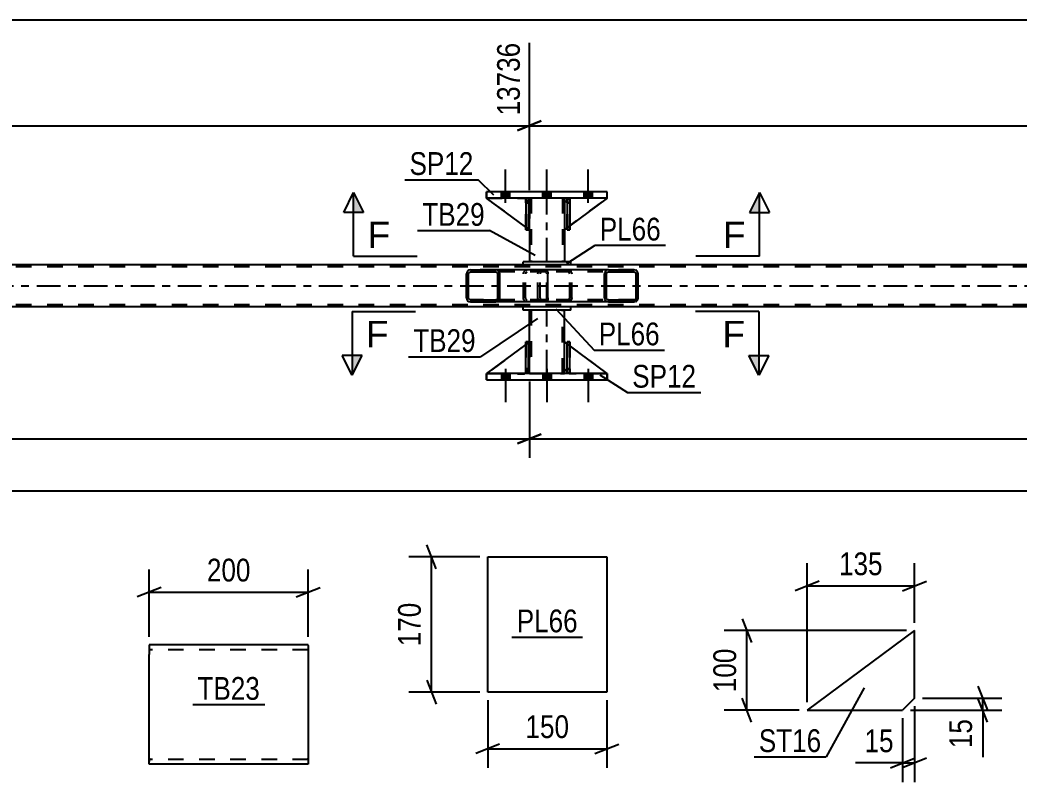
# Model space of a CAD drawing. Header units: millimetres. Extents: x 0 to 841, y 0 to 594.
# Drawn here: x 514.8 to 640.5, y 168.9 to 264.7 of the extents above; entities that cross this region are included whole.
import ezdxf

# ---------------------------------------------------------------- set-up
doc = ezdxf.new("R2010")
doc.units = ezdxf.units.MM
doc.linetypes.add('DXK_LINE_DOT2', pattern=[3.9198, 1.9599, -1.9599])
doc.linetypes.add('DXK_LINE_DOT3', pattern=[5.9187, 2.979, -0.9799, 0.9799, -0.9799])
doc.styles.add('Arial', font='ARIAL.TTF', dxfattribs={"height": 0.2})
doc.styles.add('Arial Narrow', font='ARIALN.TTF', dxfattribs={"height": 0.2})

# ---------------------------------------------------------------- blocks, each defined once
blk = doc.blocks.new('Part-247305199-4323 - 4236')
at = {"linetype": 'Continuous'}
h = blk.add_hatch(dxfattribs=at)
h.set_pattern_fill('', scale=0.7, style=0, pattern_type=0)
h.set_pattern_definition([(45, (592.5874, 232.9789), (-1.57154, 1.57154), [])])
h.paths.add_polyline_path([(592.63, 232.8), (592.59, 232.98), (592.48, 233.13), (592.31, 233.24), (592.12, 233.28), (588.88, 233.28), (588.68, 233.24), (588.52, 233.13), (588.41, 232.98), (588.37, 232.8), (588.37, 229.76), (588.41, 229.57), (588.52, 229.42), (588.68, 229.31), (588.88, 229.28), (592.12, 229.28), (592.31, 229.31), (592.48, 229.42), (592.59, 229.57), (592.63, 229.76)])
h.paths.add_polyline_path([(592.35, 229.66), (592.3, 229.59), (592.21, 229.53), (592.12, 229.52), (588.88, 229.52), (588.78, 229.53), (588.7, 229.59), (588.64, 229.66), (588.63, 229.76), (588.63, 232.8), (588.64, 232.89), (588.7, 232.96), (588.78, 233.02), (588.88, 233.04), (592.12, 233.04), (592.21, 233.02), (592.3, 232.96), (592.35, 232.89), (592.37, 232.8), (592.37, 229.76)])
at = {"color": 7, "linetype": 'DXK_LINE_DOT2'}
for p, q in [((580.02, 232.8), (580.06, 232.98)), ((580.02, 229.76), (580.02, 232.8)), ((580.3, 232.89), (580.28, 232.8)), ((580.28, 229.76), (580.28, 232.8)), ((580.35, 232.96), (580.3, 232.89)), ((580.34, 233.24), (580.53, 233.28)), ((580.43, 233.02), (580.35, 232.96)), ((580.53, 233.04), (580.43, 233.02)), ((581.01, 233.28), (580.53, 233.28)), ((592.12, 233.04), (580.53, 233.04)), ((583.77, 233.28), (583.96, 233.24)), ((583.86, 233.02), (583.77, 233.04)), ((583.95, 232.96), (583.86, 233.02)), ((584, 232.89), (583.95, 232.96)), ((584.02, 232.8), (584, 232.89)), ((584.02, 229.76), (584.02, 232.8)), ((584.24, 232.98), (584.28, 232.8)), ((584.28, 229.76), (584.28, 232.8)), ((592.12, 233.28), (588.88, 233.28)), ((580.06, 229.57), (580.02, 229.76)), ((580.28, 229.76), (580.3, 229.66)), ((580.3, 229.66), (580.35, 229.59)), ((580.53, 229.28), (580.34, 229.31)), ((580.35, 229.59), (580.43, 229.53)), ((580.43, 229.53), (580.53, 229.52)), ((592.12, 229.52), (580.53, 229.52)), ((581.01, 229.28), (580.53, 229.28)), ((583.77, 229.52), (583.86, 229.53)), ((583.96, 229.31), (583.77, 229.28)), ((583.86, 229.53), (583.95, 229.59)), ((583.95, 229.59), (584, 229.66)), ((584, 229.66), (584.02, 229.76)), ((584.28, 229.76), (584.24, 229.57)), ((592.12, 229.28), (588.88, 229.28))]:
    blk.add_line(p, q, dxfattribs=at)
at = {"color": 2, "linetype": 'Continuous'}
for p, q in [((588.88, 233.28), (581.01, 233.28)), ((588.41, 232.98), (588.37, 232.8)), ((588.37, 229.76), (588.37, 232.8)), ((588.63, 232.8), (588.64, 232.89)), ((588.63, 229.76), (588.63, 232.8)), ((588.64, 232.89), (588.7, 232.96)), ((588.88, 233.28), (588.68, 233.24)), ((588.7, 232.96), (588.78, 233.02)), ((588.78, 233.02), (588.88, 233.04)), ((588.88, 233.28), (592.12, 233.28)), ((588.88, 233.04), (592.12, 233.04)), ((592.31, 233.24), (592.12, 233.28)), ((592.12, 233.04), (592.21, 233.02)), ((592.21, 233.02), (592.3, 232.96)), ((592.3, 232.96), (592.35, 232.89)), ((592.35, 232.89), (592.37, 232.8)), ((592.37, 229.76), (592.37, 232.8)), ((592.63, 232.8), (592.59, 232.98)), ((592.63, 229.76), (592.63, 232.8)), ((588.88, 229.28), (581.01, 229.28)), ((588.37, 229.76), (588.41, 229.57)), ((588.64, 229.66), (588.63, 229.76)), ((588.7, 229.59), (588.64, 229.66)), ((588.68, 229.31), (588.88, 229.28)), ((588.78, 229.53), (588.7, 229.59)), ((588.88, 229.52), (588.78, 229.53)), ((588.88, 229.52), (592.12, 229.52)), ((588.88, 229.28), (592.12, 229.28)), ((592.21, 229.53), (592.12, 229.52)), ((592.12, 229.28), (592.31, 229.31)), ((592.3, 229.59), (592.21, 229.53)), ((592.35, 229.66), (592.3, 229.59)), ((592.37, 229.76), (592.35, 229.66)), ((592.59, 229.57), (592.63, 229.76))]:
    blk.add_line(p, q, dxfattribs=at)
at = {"color": 7, "linetype": 'DXK_LINE_DOT2'}
for centre, start, end in [((580.51, 232.77), 110.7583, 155.68), ((583.79, 232.77), 24.32, 69.2417), ((580.51, 229.78), 204.32, 249.2417), ((583.79, 229.78), 290.7583, 335.68)]:
    blk.add_arc(centre, 0.496, start, end, dxfattribs=at)
at = {"color": 2, "linetype": 'Continuous'}
for centre, start, end in [((588.86, 232.77), 110.7583, 155.68), ((592.14, 232.77), 24.32, 69.2417), ((588.86, 229.78), 204.32, 249.2417), ((592.14, 229.78), 290.7583, 335.68)]:
    blk.add_arc(centre, 0.496, start, end, dxfattribs=at)
blk = doc.blocks.new('Part-247305199-4388 - 4236')
at = {"color": 2, "linetype": 'Continuous'}
for p, q in [((578.49, 238.65), (573.54, 242.32)), ((578.49, 242.16), (578.34, 242.32)), ((578.94, 241.72), (578.81, 241.84)), ((578.94, 241.72), (578.94, 241.72)), ((578.94, 238.32), (578.94, 241.72)), ((578.81, 238.41), (578.94, 238.32)), ((578.94, 238.32), (578.94, 238.32))]:
    blk.add_line(p, q, dxfattribs=at)
at = {"color": 7, "linetype": 'DXK_LINE_DOT2'}
for p, q in [((578.34, 242.32), (573.54, 242.32)), ((578.34, 242.32), (578.94, 241.72)), ((578.81, 241.84), (578.49, 242.16)), ((578.94, 241.72), (578.94, 238.32)), ((578.81, 238.41), (578.49, 238.65))]:
    blk.add_line(p, q, dxfattribs=at)
blk = doc.blocks.new('Part-247305199-4324 - 4236')
at = {"linetype": 'Continuous'}
h = blk.add_hatch(dxfattribs=at)
h.set_pattern_fill('', scale=0.7, style=0, pattern_type=0)
h.set_pattern_definition([(45, (575.1765, 232.9789), (-1.57154, 1.57154), [])])
h.paths.add_polyline_path([(575.21, 232.8), (575.18, 232.98), (575.07, 233.13), (574.9, 233.24), (574.71, 233.28), (571.53, 233.28), (571.34, 233.24), (571.17, 233.13), (571.06, 232.98), (571.02, 232.8), (571.02, 229.76), (571.06, 229.57), (571.17, 229.42), (571.34, 229.31), (571.53, 229.28), (574.71, 229.28), (574.9, 229.31), (575.07, 229.42), (575.18, 229.57), (575.21, 229.76)])
h.paths.add_polyline_path([(574.94, 229.66), (574.89, 229.59), (574.81, 229.53), (574.71, 229.52), (571.53, 229.52), (571.43, 229.53), (571.35, 229.59), (571.3, 229.66), (571.28, 229.76), (571.28, 232.8), (571.3, 232.89), (571.35, 232.96), (571.43, 233.02), (571.53, 233.04), (574.71, 233.04), (574.81, 233.02), (574.89, 232.96), (574.94, 232.89), (574.96, 232.8), (574.96, 229.76)])
at = {"color": 2, "linetype": 'Continuous'}
for p, q in [((571.06, 232.98), (571.02, 232.8)), ((571.02, 229.76), (571.02, 232.8)), ((571.28, 232.8), (571.3, 232.89)), ((571.28, 229.76), (571.28, 232.8)), ((571.3, 232.89), (571.35, 232.96)), ((571.53, 233.28), (571.34, 233.24)), ((571.35, 232.96), (571.43, 233.02)), ((571.43, 233.02), (571.53, 233.04)), ((571.53, 233.28), (574.71, 233.28)), ((571.53, 233.04), (574.71, 233.04)), ((581.01, 233.28), (574.71, 233.28)), ((574.9, 233.24), (574.71, 233.28)), ((574.71, 233.04), (574.81, 233.02)), ((574.81, 233.02), (574.89, 232.96)), ((574.89, 232.96), (574.94, 232.89)), ((574.94, 232.89), (574.96, 232.8)), ((574.96, 229.76), (574.96, 232.8)), ((575.21, 232.8), (575.18, 232.98)), ((575.21, 229.76), (575.21, 232.8)), ((581.01, 233.28), (581.12, 233.24)), ((581.12, 233.24), (581.2, 233.13)), ((581.2, 233.13), (581.26, 232.98)), ((581.26, 232.98), (581.28, 232.8)), ((581.28, 229.76), (581.28, 232.8)), ((571.02, 229.76), (571.06, 229.57)), ((571.3, 229.66), (571.28, 229.76)), ((571.35, 229.59), (571.3, 229.66)), ((571.34, 229.31), (571.53, 229.28)), ((571.43, 229.53), (571.35, 229.59)), ((571.53, 229.52), (571.43, 229.53)), ((571.53, 229.52), (574.71, 229.52)), ((571.53, 229.28), (574.71, 229.28)), ((574.81, 229.53), (574.71, 229.52)), ((574.71, 229.28), (574.9, 229.31)), ((581.01, 229.28), (574.71, 229.28)), ((574.89, 229.59), (574.81, 229.53)), ((574.94, 229.66), (574.89, 229.59)), ((574.96, 229.76), (574.94, 229.66)), ((575.18, 229.57), (575.21, 229.76)), ((581.12, 229.31), (581.01, 229.28)), ((581.2, 229.42), (581.12, 229.31)), ((581.26, 229.57), (581.2, 229.42)), ((581.28, 229.76), (581.26, 229.57))]:
    blk.add_line(p, q, dxfattribs=at)
at = {"color": 7, "linetype": 'DXK_LINE_DOT2'}
for p, q in [((574.71, 233.28), (571.53, 233.28)), ((581.01, 233.04), (571.53, 233.04)), ((578.18, 232.8), (578.21, 232.98)), ((578.18, 229.76), (578.18, 232.8)), ((578.45, 232.89), (578.43, 232.8)), ((578.43, 229.76), (578.43, 232.8)), ((578.5, 232.96), (578.45, 232.89)), ((578.49, 233.24), (578.68, 233.28)), ((578.5, 232.96), (578.52, 232.98)), ((578.52, 232.98), (578.58, 233.02)), ((578.58, 233.02), (578.68, 233.04)), ((580.02, 233.04), (580.02, 233.28)), ((581.06, 233.02), (581.01, 233.04)), ((581.11, 232.96), (581.06, 233.02)), ((581.14, 232.89), (581.11, 232.96)), ((581.15, 232.8), (581.14, 232.89)), ((581.15, 229.76), (581.15, 232.8)), ((581.01, 229.52), (571.53, 229.52)), ((574.71, 229.28), (571.53, 229.28)), ((578.21, 229.57), (578.18, 229.76)), ((578.43, 229.76), (578.45, 229.66)), ((578.45, 229.66), (578.5, 229.59)), ((578.68, 229.28), (578.49, 229.31)), ((578.5, 229.59), (578.52, 229.57)), ((578.52, 229.57), (578.58, 229.53)), ((578.58, 229.53), (578.68, 229.52)), ((580.02, 229.28), (580.02, 229.52)), ((581.01, 229.52), (581.06, 229.53)), ((581.06, 229.53), (581.11, 229.59)), ((581.11, 229.59), (581.14, 229.66)), ((581.14, 229.66), (581.15, 229.76))]:
    blk.add_line(p, q, dxfattribs=at)
at = {"color": 2, "linetype": 'Continuous'}
for centre, start, end in [((571.51, 232.78), 111.1941, 156.1506), ((574.73, 232.78), 23.8494, 68.8059), ((571.51, 229.77), 203.8494, 248.8059), ((574.73, 229.77), 291.1941, 336.1506)]:
    blk.add_arc(centre, 0.492, start, end, dxfattribs=at)
at = {"color": 7, "linetype": 'DXK_LINE_DOT2'}
for centre, start, end in [((578.66, 232.78), 111.1941, 156.1506), ((578.66, 229.77), 203.8494, 248.8059)]:
    blk.add_arc(centre, 0.492, start, end, dxfattribs=at)
blk = doc.blocks.new('Part-247305199-4382 - 4236')
at = {"color": 2, "linetype": 'Continuous'}
for p, q in [((584.01, 242.32), (583.69, 242.32)), ((583.69, 242.32), (583.69, 238.32)), ((584.01, 242.32), (584.01, 242.32)), ((584.01, 242.32), (584.01, 238.32)), ((584.01, 238.32), (583.69, 238.32))]:
    blk.add_line(p, q, dxfattribs=at)
at = {"color": 7, "linetype": 'DXK_LINE_DOT2'}
for p, q in [((583.69, 241.72), (583.69, 242.32)), ((584.01, 241.72), (583.69, 241.72)), ((583.69, 241.72), (583.69, 238.32)), ((584.01, 241.72), (584.01, 242.32)), ((584.01, 242.32), (584.01, 242.32)), ((584.01, 238.32), (584.01, 241.72))]:
    blk.add_line(p, q, dxfattribs=at)
blk = doc.blocks.new('Part-247305199-4396 - 4236')
at = {"color": 7, "linetype": 'DXK_LINE_DOT2'}
for p, q in [((584.01, 224.24), (583.69, 224.24)), ((583.69, 220.84), (583.69, 224.24)), ((583.69, 220.24), (583.69, 224.24)), ((584.01, 224.24), (584.01, 220.84)), ((584.01, 220.24), (584.01, 224.24)), ((584.01, 220.84), (583.69, 220.84)), ((583.69, 220.24), (583.69, 220.84)), ((584.01, 220.24), (583.69, 220.24)), ((584.01, 220.84), (584.01, 220.24)), ((584.01, 220.24), (584.01, 220.24))]:
    blk.add_line(p, q, dxfattribs=at)
blk = doc.blocks.new('Part-247305199-4394 - 4236')
at = {"color": 2, "linetype": 'Continuous'}
for p, q in [((583.69, 242.07), (583.34, 241.72)), ((583.34, 241.72), (583.34, 238.32)), ((588.74, 242.32), (584.01, 238.81)), ((583.69, 238.58), (583.34, 238.32))]:
    blk.add_line(p, q, dxfattribs=at)
at = {"color": 7, "linetype": 'DXK_LINE_DOT2'}
for p, q in [((583.94, 242.32), (583.69, 242.07)), ((588.74, 242.32), (583.94, 242.32)), ((584.01, 238.81), (583.69, 238.58))]:
    blk.add_line(p, q, dxfattribs=at)
blk = doc.blocks.new('Part-247305199-4404 - 4236')
at = {"color": 2, "linetype": 'Continuous'}
for p, q in [((578.49, 223.9), (573.54, 220.24)), ((578.94, 224.23), (578.81, 224.14)), ((578.94, 220.83), (578.94, 224.23)), ((578.49, 220.39), (578.34, 220.23)), ((578.94, 220.83), (578.81, 220.71)), ((578.94, 220.83), (578.94, 220.83))]:
    blk.add_line(p, q, dxfattribs=at)
at = {"color": 7, "linetype": 'DXK_LINE_DOT2'}
for p, q in [((578.81, 224.14), (578.49, 223.9)), ((578.94, 220.83), (578.94, 224.23)), ((573.54, 220.24), (578.34, 220.23)), ((578.94, 220.83), (578.34, 220.23)), ((578.81, 220.71), (578.49, 220.39))]:
    blk.add_line(p, q, dxfattribs=at)
blk = doc.blocks.new('Part-247305199-4378 - 4236')
at = {"color": 2, "linetype": 'Continuous'}
for p, q in [((578.94, 224.23), (578.94, 228.24)), ((583.34, 224.24), (583.34, 228.24)), ((578.94, 220.24), (578.94, 220.83)), ((583.34, 220.24), (583.34, 220.84))]:
    blk.add_line(p, q, dxfattribs=at)
at = {"color": 7, "linetype": 'DXK_LINE_DOT2'}
for p, q in [((583.34, 228.24), (578.94, 228.24)), ((579.18, 228.24), (579.18, 220.24)), ((583.1, 220.24), (583.1, 228.24)), ((578.94, 220.83), (578.94, 224.23)), ((583.34, 220.84), (583.34, 224.24)), ((578.94, 220.24), (583.34, 220.24))]:
    blk.add_line(p, q, dxfattribs=at)
at = {"color": 7, "linetype": 'DXK_LINE_DOT3'}
blk.add_line((581.14, 220.24), (581.14, 228.24), dxfattribs=at)
blk = doc.blocks.new('Part-247305199-4363 - 4236')
at = {"color": 2, "linetype": 'Continuous'}
for p, q in [((578.94, 242.32), (578.94, 241.72)), ((583.34, 242.32), (583.34, 241.72)), ((578.94, 238.32), (578.94, 234.32)), ((583.34, 238.32), (583.34, 234.32))]:
    blk.add_line(p, q, dxfattribs=at)
at = {"color": 7, "linetype": 'DXK_LINE_DOT2'}
for p, q in [((583.34, 242.32), (578.94, 242.32)), ((578.94, 241.72), (578.94, 238.32)), ((579.18, 242.32), (579.18, 234.32)), ((583.1, 242.32), (583.1, 234.32)), ((583.34, 241.72), (583.34, 238.32)), ((583.34, 234.32), (578.94, 234.32))]:
    blk.add_line(p, q, dxfattribs=at)
at = {"color": 7, "linetype": 'DXK_LINE_DOT3'}
blk.add_line((581.14, 234.32), (581.14, 242.32), dxfattribs=at)
blk = doc.blocks.new('Part-247305199-4368 - 4236')
at = {"color": 2, "linetype": 'Continuous'}
for p, q in [((584.14, 234.32), (578.14, 234.32)), ((578.14, 233.92), (578.14, 234.32)), ((584.14, 233.92), (578.14, 233.92)), ((584.14, 233.92), (584.14, 234.32))]:
    blk.add_line(p, q, dxfattribs=at)
blk = doc.blocks.new('Part-247305199-4373 - 4236')
at = {"color": 2, "linetype": 'Continuous'}
for p, q in [((584.14, 228.64), (578.14, 228.64)), ((578.14, 228.24), (578.14, 228.64)), ((584.14, 228.24), (578.14, 228.24)), ((584.14, 228.24), (584.14, 228.64))]:
    blk.add_line(p, q, dxfattribs=at)
blk = doc.blocks.new('Part-247305199-4379 - 4236')
at = {"color": 7, "linetype": 'DXK_LINE_DOT2'}
for p, q in [((578.49, 241.72), (578.49, 242.32)), ((578.49, 242.32), (578.49, 242.32)), ((578.49, 242.32), (578.49, 238.32)), ((578.81, 242.32), (578.49, 242.32)), ((578.49, 238.32), (578.49, 241.72)), ((578.49, 241.72), (578.81, 241.72)), ((578.81, 241.72), (578.81, 242.32)), ((578.81, 238.32), (578.81, 242.32)), ((578.81, 241.72), (578.81, 238.32)), ((578.49, 238.32), (578.81, 238.32))]:
    blk.add_line(p, q, dxfattribs=at)
blk = doc.blocks.new('Part-247305199-4380 - 4236')
at = {"color": 7, "linetype": 'DXK_LINE_DOT2'}
for p, q in [((583.69, 241.72), (583.69, 242.32)), ((583.69, 242.32), (583.69, 242.32)), ((583.69, 242.32), (583.69, 238.32)), ((584.01, 242.32), (583.69, 242.32)), ((583.69, 238.32), (583.69, 241.72)), ((583.69, 241.72), (584.01, 241.72)), ((584.01, 241.72), (584.01, 242.32)), ((584.01, 238.32), (584.01, 242.32)), ((584.01, 241.72), (584.01, 238.32)), ((583.69, 238.32), (584.01, 238.32))]:
    blk.add_line(p, q, dxfattribs=at)
blk = doc.blocks.new('Part-247305199-4381 - 4236')
at = {"color": 2, "linetype": 'Continuous'}
for p, q in [((578.81, 242.32), (578.49, 242.32)), ((578.49, 242.32), (578.49, 238.32)), ((578.81, 242.32), (578.81, 242.32)), ((578.81, 242.32), (578.81, 238.32)), ((578.81, 238.32), (578.49, 238.32))]:
    blk.add_line(p, q, dxfattribs=at)
at = {"color": 7, "linetype": 'DXK_LINE_DOT2'}
for p, q in [((578.49, 241.72), (578.49, 242.32)), ((578.81, 241.72), (578.49, 241.72)), ((578.49, 241.72), (578.49, 238.32)), ((578.81, 241.72), (578.81, 242.32)), ((578.81, 242.32), (578.81, 242.32)), ((578.81, 238.32), (578.81, 241.72))]:
    blk.add_line(p, q, dxfattribs=at)
blk = doc.blocks.new('Part-247305199-4385 - 4236')
at = {"color": 7, "linetype": 'DXK_LINE_DOT2'}
for p, q in [((578.94, 238.32), (573.54, 242.32)), ((573.54, 242.32), (578.34, 242.32)), ((578.34, 242.32), (578.94, 241.72)), ((578.94, 241.72), (578.34, 242.32)), ((578.94, 241.72), (578.94, 238.32)), ((578.94, 241.72), (578.94, 241.72)), ((578.94, 241.72), (578.94, 238.32))]:
    blk.add_line(p, q, dxfattribs=at)
blk = doc.blocks.new('Part-247305199-4391 - 4236')
at = {"color": 7, "linetype": 'DXK_LINE_DOT2'}
for p, q in [((583.94, 242.32), (583.34, 241.72)), ((583.34, 238.32), (588.74, 242.32)), ((583.34, 241.72), (583.34, 238.32)), ((588.74, 242.32), (583.94, 242.32))]:
    blk.add_line(p, q, dxfattribs=at)
blk = doc.blocks.new('Part-247305199-4395 - 4236')
at = {"color": 7, "linetype": 'DXK_LINE_DOT2'}
for p, q in [((578.81, 224.24), (578.49, 224.24)), ((578.49, 220.84), (578.49, 224.24)), ((578.49, 220.24), (578.49, 224.24)), ((578.81, 224.24), (578.81, 220.84)), ((578.81, 220.24), (578.81, 224.24)), ((578.81, 220.84), (578.49, 220.84)), ((578.49, 220.24), (578.49, 220.84)), ((578.81, 220.24), (578.49, 220.24)), ((578.81, 220.84), (578.81, 220.24)), ((578.81, 220.24), (578.81, 220.24))]:
    blk.add_line(p, q, dxfattribs=at)
blk = doc.blocks.new('Part-247305199-4397 - 4236')
at = {"color": 2, "linetype": 'Continuous'}
for p, q in [((578.49, 220.24), (578.49, 224.24)), ((578.49, 224.24), (578.81, 224.24)), ((578.81, 220.24), (578.81, 224.24)), ((578.49, 220.24), (578.49, 220.24)), ((578.81, 220.24), (578.49, 220.24))]:
    blk.add_line(p, q, dxfattribs=at)
at = {"color": 7, "linetype": 'DXK_LINE_DOT2'}
for p, q in [((578.49, 224.24), (578.49, 220.84)), ((578.81, 220.84), (578.81, 224.24)), ((578.49, 220.84), (578.49, 220.24)), ((578.49, 220.84), (578.81, 220.84)), ((578.81, 220.24), (578.81, 220.84)), ((578.81, 220.24), (578.81, 220.24))]:
    blk.add_line(p, q, dxfattribs=at)
blk = doc.blocks.new('Part-247305199-4398 - 4236')
at = {"color": 2, "linetype": 'Continuous'}
for p, q in [((583.69, 220.24), (583.69, 224.24)), ((583.69, 224.24), (584.01, 224.24)), ((584.01, 220.24), (584.01, 224.24)), ((583.69, 220.24), (583.69, 220.24)), ((584.01, 220.24), (583.69, 220.24))]:
    blk.add_line(p, q, dxfattribs=at)
at = {"color": 7, "linetype": 'DXK_LINE_DOT2'}
for p, q in [((583.69, 224.24), (583.69, 220.84)), ((584.01, 220.84), (584.01, 224.24)), ((583.69, 220.84), (583.69, 220.24)), ((583.69, 220.84), (584.01, 220.84)), ((584.01, 220.24), (584.01, 220.84)), ((584.01, 220.24), (584.01, 220.24))]:
    blk.add_line(p, q, dxfattribs=at)
blk = doc.blocks.new('Part-247305199-4401 - 4236')
at = {"color": 7, "linetype": 'DXK_LINE_DOT2'}
for p, q in [((578.94, 224.23), (573.54, 220.24)), ((578.94, 220.83), (578.94, 224.23)), ((578.94, 224.23), (578.94, 220.83)), ((573.54, 220.24), (578.34, 220.23)), ((578.34, 220.23), (578.94, 220.83)), ((578.94, 220.83), (578.34, 220.23)), ((578.94, 220.83), (578.94, 220.83))]:
    blk.add_line(p, q, dxfattribs=at)
blk = doc.blocks.new('Part-247305199-4407 - 4236')
at = {"color": 7, "linetype": 'DXK_LINE_DOT2'}
for p, q in [((583.34, 220.83), (583.34, 224.23)), ((583.34, 224.23), (588.74, 220.23)), ((583.94, 220.23), (583.34, 220.83)), ((588.74, 220.23), (583.94, 220.23))]:
    blk.add_line(p, q, dxfattribs=at)
blk = doc.blocks.new('Part-247305199-4410 - 4236')
at = {"color": 2, "linetype": 'Continuous'}
for p, q in [((583.34, 220.83), (583.34, 224.23)), ((583.69, 223.97), (583.34, 224.23)), ((588.74, 220.24), (584.01, 223.74)), ((583.69, 220.48), (583.34, 220.83))]:
    blk.add_line(p, q, dxfattribs=at)
at = {"color": 7, "linetype": 'DXK_LINE_DOT2'}
for p, q in [((584.01, 223.74), (583.69, 223.97)), ((583.94, 220.23), (583.69, 220.48)), ((588.74, 220.23), (583.94, 220.23)), ((588.74, 220.24), (588.74, 220.23)), ((588.74, 220.23), (588.74, 220.24))]:
    blk.add_line(p, q, dxfattribs=at)
blk = doc.blocks.new('Part-247305199-4415 - 4236')
at = {"color": 2, "linetype": 'Continuous'}
for p, q in [((573.54, 219.44), (573.54, 220.24)), ((588.74, 220.24), (573.54, 220.24)), ((588.74, 219.44), (588.74, 220.24)), ((573.54, 219.44), (588.74, 219.44))]:
    blk.add_line(p, q, dxfattribs=at)
at = {"color": 7, "linetype": 'DXK_LINE_DOT2'}
for p, q in [((573.54, 220.24), (573.54, 219.44)), ((588.74, 220.24), (588.74, 219.44))]:
    blk.add_line(p, q, dxfattribs=at)
blk = doc.blocks.new('Part-247305199-4420 - 4236')
at = {"color": 2, "linetype": 'Continuous'}
for p, q in [((588.74, 243.12), (573.54, 243.12)), ((573.54, 242.32), (573.54, 243.12)), ((588.74, 242.32), (588.74, 243.12)), ((588.74, 242.32), (573.54, 242.32))]:
    blk.add_line(p, q, dxfattribs=at)
at = {"color": 7, "linetype": 'DXK_LINE_DOT2'}
for p, q in [((573.54, 243.12), (573.54, 242.32)), ((588.74, 242.32), (588.74, 243.12))]:
    blk.add_line(p, q, dxfattribs=at)
blk = doc.blocks.new('Part-247305199-4423 - 4236')
at = {"color": 2, "linetype": 'Continuous'}
for p, q in [((578.14, 233.92), (328.72, 233.92)), ((720.13, 233.92), (584.14, 233.92)), ((578.14, 228.64), (328.72, 228.64)), ((720.13, 228.64), (584.14, 228.64))]:
    blk.add_line(p, q, dxfattribs=at)
at = {"color": 7, "linetype": 'DXK_LINE_DOT2'}
for p, q in [((584.14, 233.92), (578.14, 233.92)), ((720.13, 233.68), (61.21, 233.68)), ((720.13, 228.88), (61.21, 228.88)), ((584.14, 228.64), (578.14, 228.64))]:
    blk.add_line(p, q, dxfattribs=at)
at = {"color": 7, "linetype": 'DXK_LINE_DOT3'}
blk.add_line((61.21, 231.28), (720.13, 231.28), dxfattribs=at)
blk = doc.blocks.new('Bolt-247305199-4436 - 4236')
at = {"linetype": 'Continuous'}
for points in [[(576.46, 220.24), (575.42, 220.24), (575.42, 219.44), (576.46, 219.44)], [(576.46, 220.24), (575.42, 220.24), (575.42, 219.44), (576.46, 219.44)], [(576.46, 220.24), (575.42, 220.24), (575.42, 219.44), (576.46, 219.44)], [(581.66, 220.24), (580.62, 220.24), (580.62, 219.44), (581.66, 219.44)], [(581.66, 220.24), (580.62, 220.24), (580.62, 219.44), (581.66, 219.44)], [(586.86, 220.24), (585.82, 220.24), (585.82, 219.44), (586.86, 219.44)], [(586.86, 220.24), (585.82, 220.24), (585.82, 219.44), (586.86, 219.44)], [(586.86, 220.24), (585.82, 220.24), (585.82, 219.44), (586.86, 219.44)]]:
    blk.add_hatch(color=1, dxfattribs=at).paths.add_polyline_path(points)
at = {"color": 1, "linetype": 'Continuous'}
for p, q in [((575.42, 220.24), (575.42, 219.44)), ((575.42, 220.24), (575.42, 219.44)), ((575.42, 220.24), (575.42, 219.44)), ((575.94, 220.84), (575.94, 216.64)), ((575.94, 220.84), (575.94, 216.64)), ((575.94, 220.84), (575.94, 216.64)), ((576.46, 220.24), (576.46, 219.44)), ((576.46, 220.24), (576.46, 219.44)), ((576.46, 220.24), (576.46, 219.44)), ((580.62, 220.24), (580.62, 219.44)), ((580.62, 220.24), (580.62, 219.44)), ((581.14, 220.84), (581.14, 216.64)), ((581.14, 220.84), (581.14, 216.64)), ((581.66, 220.24), (581.66, 219.44)), ((581.66, 220.24), (581.66, 219.44)), ((585.82, 220.24), (585.82, 219.44)), ((585.82, 220.24), (585.82, 219.44)), ((585.82, 220.24), (585.82, 219.44)), ((586.34, 220.84), (586.34, 216.64)), ((586.34, 220.84), (586.34, 216.64)), ((586.34, 220.84), (586.34, 216.64)), ((586.86, 220.24), (586.86, 219.44)), ((586.86, 220.24), (586.86, 219.44)), ((586.86, 220.24), (586.86, 219.44))]:
    blk.add_line(p, q, dxfattribs=at)
blk = doc.blocks.new('Bolt-247305199-4437 - 4236')
at = {"linetype": 'Continuous'}
for points in [[(575.42, 242.32), (576.46, 242.32), (576.46, 243.12), (575.42, 243.12)], [(575.42, 242.32), (576.46, 242.32), (576.46, 243.12), (575.42, 243.12)], [(575.42, 242.32), (576.46, 242.32), (576.46, 243.12), (575.42, 243.12)], [(580.62, 242.32), (581.66, 242.32), (581.66, 243.12), (580.62, 243.12)], [(580.62, 242.32), (581.66, 242.32), (581.66, 243.12), (580.62, 243.12)], [(585.82, 242.32), (586.86, 242.32), (586.86, 243.12), (585.82, 243.12)], [(585.82, 242.32), (586.86, 242.32), (586.86, 243.12), (585.82, 243.12)], [(585.82, 242.32), (586.86, 242.32), (586.86, 243.12), (585.82, 243.12)]]:
    blk.add_hatch(color=1, dxfattribs=at).paths.add_polyline_path(points)
at = {"color": 1, "linetype": 'Continuous'}
for p, q in [((575.94, 241.72), (575.94, 245.92)), ((575.94, 241.72), (575.94, 245.92)), ((575.94, 241.72), (575.94, 245.92)), ((581.14, 241.72), (581.14, 245.92)), ((581.14, 241.72), (581.14, 245.92)), ((586.34, 241.72), (586.34, 245.92)), ((586.34, 241.72), (586.34, 245.92)), ((586.34, 241.72), (586.34, 245.92)), ((575.42, 242.32), (575.42, 243.12)), ((575.42, 242.32), (575.42, 243.12)), ((575.42, 242.32), (575.42, 243.12)), ((576.46, 242.32), (576.46, 243.12)), ((576.46, 242.32), (576.46, 243.12)), ((576.46, 242.32), (576.46, 243.12)), ((580.62, 242.32), (580.62, 243.12)), ((580.62, 242.32), (580.62, 243.12)), ((581.66, 242.32), (581.66, 243.12)), ((581.66, 242.32), (581.66, 243.12)), ((585.82, 242.32), (585.82, 243.12)), ((585.82, 242.32), (585.82, 243.12)), ((585.82, 242.32), (585.82, 243.12)), ((586.86, 242.32), (586.86, 243.12)), ((586.86, 242.32), (586.86, 243.12)), ((586.86, 242.32), (586.86, 243.12))]:
    blk.add_line(p, q, dxfattribs=at)
blk = doc.blocks.new('Part-247305199-55913 - 55912')
at = {"color": 2, "linetype": 'Continuous'}
for p, q in [((573.69, 180.19), (573.69, 197.19)), ((573.69, 197.19), (588.69, 197.19)), ((588.69, 197.19), (588.69, 180.19)), ((588.69, 180.19), (573.69, 180.19))]:
    blk.add_line(p, q, dxfattribs=at)
blk = doc.blocks.new('Part-247305199-55850 - 55849')
at = {"color": 2, "linetype": 'Continuous'}
for p, q in [((531.11, 186.12), (531.11, 184.92)), ((551.11, 186.12), (531.11, 186.12)), ((551.11, 186.03), (551.11, 186.12)), ((531.11, 171.86), (531.11, 184.92)), ((551.11, 186.03), (551.11, 184.92)), ((551.11, 184.92), (551.11, 171.12)), ((531.11, 171.21), (531.11, 171.86)), ((531.11, 171.12), (531.11, 171.21)), ((551.11, 171.12), (531.11, 171.12))]:
    blk.add_line(p, q, dxfattribs=at)
at = {"color": 7, "linetype": 'DXK_LINE_DOT2'}
for p, q in [((551.11, 185.52), (531.11, 185.52)), ((551.11, 185.77), (551.11, 184.92)), ((531.11, 171.86), (531.11, 171.47)), ((531.11, 171.72), (531.11, 171.77)), ((551.11, 171.72), (531.11, 171.72)), ((531.11, 171.12), (531.11, 171.12)), ((551.11, 171.77), (551.11, 171.86)), ((551.11, 171.72), (551.11, 171.77)), ((551.11, 171.72), (551.11, 171.77))]:
    blk.add_line(p, q, dxfattribs=at)
blk = doc.blocks.new('Part-247305199-55948 - 55947')
at = {"color": 2, "linetype": 'Continuous'}
for p, q in [((627.39, 187.92), (613.89, 177.92)), ((627.39, 179.42), (627.39, 187.92)), ((627.39, 179.42), (625.89, 177.92)), ((613.89, 177.92), (625.89, 177.92))]:
    blk.add_line(p, q, dxfattribs=at)
blk = doc.blocks.new('StraightDimension-247305199-55173 - 4236')
at = {"color": 7, "linetype": 'Continuous'}
for p, q in [((578.94, 243.32), (578.94, 261.86)), ((728.75, 234.92), (728.75, 261.86)), ((580.44, 252.02), (577.44, 250.82)), ((578.94, 251.42), (728.75, 251.42)), ((727.25, 250.82), (730.25, 252.02))]:
    blk.add_line(p, q, dxfattribs=at)
at = {"color": 0}
blk.add_wipeout([(658.1, 252.17), (658.1, 256.37), (649.59, 256.37), (649.59, 252.17)], dxfattribs=at)
at = {"color": 3, "style": 'Arial Narrow'}
blk.add_text('3899', height=2.863, dxfattribs=at).set_placement((650.19, 252.77))
at = {"color": 0, "linetype": 'Continuous'}
blk.add_wipeout([(728.15, 262.46), (723.95, 262.46), (723.95, 252.12), (728.15, 252.12)], dxfattribs=at)
at = {"color": 3, "linetype": 'Continuous', "style": 'Arial Narrow'}
blk.add_text('17635', height=2.863, rotation=90.0002, dxfattribs=at).set_placement((727.55, 252.72))
blk = doc.blocks.new('StraightDimension-247305199-55220 - 4236')
at = {"color": 7, "linetype": 'Continuous'}
blk.add_line((52.59, 264.72), (728.75, 264.72), dxfattribs=at)
blk = doc.blocks.new('StraightDimension-247305199-55174 - 4236')
at = {"color": 7, "linetype": 'Continuous'}
for p, q in [((578.94, 243.32), (578.94, 261.86)), ((323.52, 251.42), (578.94, 251.42)), ((577.44, 250.82), (580.44, 252.02))]:
    blk.add_line(p, q, dxfattribs=at)
at = {"color": 0, "linetype": 'Continuous'}
blk.add_wipeout([(578.34, 262.46), (574.14, 262.46), (574.14, 252.12), (578.34, 252.12)], dxfattribs=at)
at = {"color": 3, "linetype": 'Continuous', "style": 'Arial Narrow'}
blk.add_text('13736', height=2.863, rotation=90.0002, dxfattribs=at).set_placement((577.74, 252.72))
blk = doc.blocks.new('StraightDimension-247305199-55196 - 4236')
at = {"color": 7, "linetype": 'Continuous'}
for p, q in [((728.75, 227.64), (728.75, 209.64)), ((578.94, 219.23), (578.94, 209.64)), ((580.44, 212.64), (577.44, 211.44)), ((727.25, 211.44), (730.25, 212.64)), ((578.94, 212.04), (728.75, 212.04))]:
    blk.add_line(p, q, dxfattribs=at)
at = {"color": 0}
blk.add_wipeout([(658.1, 212.79), (658.1, 216.99), (649.59, 216.99), (649.59, 212.79)], dxfattribs=at)
at = {"color": 3, "style": 'Arial Narrow'}
blk.add_text('3899', height=2.863, dxfattribs=at).set_placement((650.19, 213.39))
blk = doc.blocks.new('StraightDimension-247305199-55197 - 4236')
at = {"color": 7, "linetype": 'Continuous'}
for p, q in [((578.94, 219.23), (578.94, 209.64)), ((577.44, 211.44), (580.44, 212.64)), ((323.52, 212.04), (578.94, 212.04))]:
    blk.add_line(p, q, dxfattribs=at)
blk = doc.blocks.new('StraightDimension-247305199-55250 - 4236')
at = {"color": 7, "linetype": 'Continuous'}
blk.add_line((51.95, 205.52), (729.39, 205.52), dxfattribs=at)
blk = doc.blocks.new('StraightDimension-247305199-56234 - 55912')
at = {"color": 7, "linetype": 'Continuous'}
for p, q in [((573.69, 179.19), (573.69, 170.66)), ((588.69, 179.19), (588.69, 170.66)), ((575.19, 173.66), (572.19, 172.46)), ((587.19, 172.46), (590.19, 173.66)), ((573.69, 173.06), (588.69, 173.06))]:
    blk.add_line(p, q, dxfattribs=at)
at = {"color": 0}
blk.add_wipeout([(584.53, 173.81), (584.53, 178.01), (577.85, 178.01), (577.85, 173.81)], dxfattribs=at)
at = {"color": 3, "style": 'Arial Narrow'}
blk.add_text('150', height=2.863, dxfattribs=at).set_placement((578.45, 174.41))
blk = doc.blocks.new('StraightDimension-247305199-56230 - 55912')
at = {"color": 7, "linetype": 'Continuous'}
for p, q in [((567.23, 195.69), (566.03, 198.69)), ((572.69, 197.19), (563.78, 197.19)), ((566.63, 180.19), (566.63, 197.19)), ((566.03, 181.69), (567.23, 178.69)), ((572.69, 180.19), (563.78, 180.19))]:
    blk.add_line(p, q, dxfattribs=at)
at = {"color": 0}
blk.add_wipeout([(565.88, 192.03), (561.68, 192.03), (561.68, 185.35), (565.88, 185.35)], dxfattribs=at)
at = {"color": 3, "style": 'Arial Narrow'}
blk.add_text('170', height=2.863, rotation=90.0002, dxfattribs=at).set_placement((565.28, 185.95))
blk = doc.blocks.new('StraightDimension-247305199-56154 - 55849')
at = {"color": 7, "linetype": 'Continuous'}
for p, q in [((531.11, 187.12), (531.11, 195.6)), ((551.11, 187.12), (551.11, 195.6)), ((532.61, 193.35), (529.61, 192.15)), ((531.11, 192.75), (551.11, 192.75)), ((549.61, 192.15), (552.61, 193.35))]:
    blk.add_line(p, q, dxfattribs=at)
at = {"color": 0}
blk.add_wipeout([(544.45, 193.5), (544.45, 197.7), (537.77, 197.7), (537.77, 193.5)], dxfattribs=at)
at = {"color": 3, "style": 'Arial Narrow'}
blk.add_text('200', height=2.863, dxfattribs=at).set_placement((538.37, 194.1))
blk = doc.blocks.new('StraightDimension-247305199-56306 - 55947')
at = {"color": 7, "linetype": 'Continuous'}
for p, q in [((627.39, 178.42), (627.39, 168.88)), ((625.89, 176.92), (625.89, 168.88)), ((625.89, 171.28), (619.99, 171.28)), ((625.89, 171.28), (619.99, 171.28)), ((624.39, 170.68), (627.39, 171.88)), ((628.89, 171.88), (625.89, 170.68)), ((625.89, 171.28), (627.39, 171.28))]:
    blk.add_line(p, q, dxfattribs=at)
at = {"color": 0}
blk.add_wipeout([(625.37, 172.03), (625.37, 176.23), (620.51, 176.23), (620.51, 172.03)], dxfattribs=at)
at = {"color": 3, "style": 'Arial Narrow'}
blk.add_text('15', height=2.863, dxfattribs=at).set_placement((621.11, 172.63))
blk = doc.blocks.new('StraightDimension-247305199-56298 - 55947')
at = {"color": 7, "linetype": 'Continuous'}
for p, q in [((635.38, 180.92), (636.58, 177.92)), ((628.39, 179.42), (638.38, 179.42)), ((636.58, 176.42), (635.38, 179.42)), ((635.98, 177.92), (635.98, 179.42)), ((626.89, 177.92), (638.38, 177.92)), ((635.98, 177.92), (635.98, 172.01)), ((635.98, 177.92), (635.98, 172.01))]:
    blk.add_line(p, q, dxfattribs=at)
at = {"color": 0}
blk.add_wipeout([(635.23, 177.39), (631.03, 177.39), (631.03, 172.54), (635.23, 172.54)], dxfattribs=at)
at = {"color": 3, "style": 'Arial Narrow'}
blk.add_text('15', height=2.863, rotation=90.0002, dxfattribs=at).set_placement((634.63, 173.14))
blk = doc.blocks.new('StraightDimension-247305199-56310 - 55947')
at = {"color": 7, "linetype": 'Continuous'}
for p, q in [((613.89, 178.92), (613.89, 196.39)), ((627.39, 188.92), (627.39, 196.39)), ((615.39, 194.14), (612.39, 192.94)), ((625.89, 192.94), (628.89, 194.14)), ((613.89, 193.54), (627.39, 193.54))]:
    blk.add_line(p, q, dxfattribs=at)
at = {"color": 0}
blk.add_wipeout([(623.99, 194.29), (623.99, 198.49), (617.3, 198.49), (617.3, 194.29)], dxfattribs=at)
at = {"color": 3, "style": 'Arial Narrow'}
blk.add_text('135', height=2.863, dxfattribs=at).set_placement((617.9, 194.89))
blk = doc.blocks.new('StraightDimension-247305199-56302 - 55947')
at = {"color": 7, "linetype": 'Continuous'}
for p, q in [((605.7, 189.42), (606.9, 186.42)), ((626.39, 187.92), (603.45, 187.92)), ((606.3, 177.92), (606.3, 187.92)), ((606.9, 176.42), (605.7, 179.42)), ((612.89, 177.92), (603.45, 177.92))]:
    blk.add_line(p, q, dxfattribs=at)
at = {"color": 0}
blk.add_wipeout([(605.55, 186.26), (601.35, 186.26), (601.35, 179.58), (605.55, 179.58)], dxfattribs=at)
at = {"color": 3, "style": 'Arial Narrow'}
blk.add_text('100', height=2.863, rotation=90.0002, dxfattribs=at).set_placement((604.95, 180.18))
blk = doc.blocks.new('Mark-247305199-4374 - 4236')
at = {"color": 0}
blk.add_wipeout([(572.19, 222.96), (572.19, 225.96), (564.33, 225.96), (564.33, 222.96)], dxfattribs=at)
blk.add_wipeout([(572.19, 222.96), (572.19, 225.96), (564.33, 225.96), (564.33, 222.96)], dxfattribs=at)
at = {"color": 30, "linetype": 'Continuous'}
for p in [(579.97, 227.16), (563.73, 222.36)]:
    blk.add_line(p, (572.79, 222.36), dxfattribs=at)
at = {"color": 3, "style": 'Arial Narrow'}
blk.add_text('TB29', height=2.863, dxfattribs=at).set_placement((564.33, 222.96))
blk = doc.blocks.new('Mark-247305199-4359 - 4236')
at = {"color": 0}
blk.add_wipeout([(573.33, 238.83), (573.33, 241.83), (565.47, 241.83), (565.47, 238.83)], dxfattribs=at)
blk.add_wipeout([(573.33, 238.83), (573.33, 241.83), (565.47, 241.83), (565.47, 238.83)], dxfattribs=at)
at = {"color": 30, "linetype": 'Continuous'}
for p in [(564.87, 238.23), (579.68, 235.1)]:
    blk.add_line(p, (573.93, 238.23), dxfattribs=at)
at = {"color": 3, "style": 'Arial Narrow'}
blk.add_text('TB29', height=2.863, dxfattribs=at).set_placement((565.47, 238.83))
blk = doc.blocks.new('Mark-247305199-4364 - 4236')
at = {"color": 0}
blk.add_wipeout([(595.47, 236.98), (595.47, 239.98), (587.8, 239.98), (587.8, 236.98)], dxfattribs=at)
blk.add_wipeout([(595.47, 236.98), (595.47, 239.98), (587.8, 239.98), (587.8, 236.98)], dxfattribs=at)
at = {"color": 30, "linetype": 'Continuous'}
for p, q in [((583.65, 234.11), (587.2, 236.38)), ((587.2, 236.38), (596.07, 236.38))]:
    blk.add_line(p, q, dxfattribs=at)
at = {"color": 3, "style": 'Arial Narrow'}
blk.add_text('PL66', height=2.863, dxfattribs=at).set_placement((587.8, 236.98))
blk = doc.blocks.new('Mark-247305199-4369 - 4236')
at = {"color": 0}
blk.add_wipeout([(595.35, 223.8), (595.35, 226.8), (587.67, 226.8), (587.67, 223.8)], dxfattribs=at)
blk.add_wipeout([(595.35, 223.8), (595.35, 226.8), (587.67, 226.8), (587.67, 223.8)], dxfattribs=at)
at = {"color": 30, "linetype": 'Continuous'}
for p, q in [((582.28, 228.37), (587.07, 223.2)), ((587.07, 223.2), (595.95, 223.2))]:
    blk.add_line(p, q, dxfattribs=at)
at = {"color": 3, "style": 'Arial Narrow'}
blk.add_text('PL66', height=2.863, dxfattribs=at).set_placement((587.67, 223.8))
blk = doc.blocks.new('Mark-247305199-4411 - 4236')
at = {"color": 0}
blk.add_wipeout([(599.92, 218.48), (599.92, 221.48), (591.88, 221.48), (591.88, 218.48)], dxfattribs=at)
blk.add_wipeout([(599.92, 218.48), (599.92, 221.48), (591.88, 221.48), (591.88, 218.48)], dxfattribs=at)
at = {"color": 30, "linetype": 'Continuous'}
for p, q in [((587.8, 220.08), (591.28, 217.88)), ((591.28, 217.88), (600.52, 217.88))]:
    blk.add_line(p, q, dxfattribs=at)
at = {"color": 3, "style": 'Arial Narrow'}
blk.add_text('SP12', height=2.863, dxfattribs=at).set_placement((591.88, 218.48))
blk = doc.blocks.new('Mark-247305199-4416 - 4236')
at = {"color": 0}
blk.add_wipeout([(571.9, 245.23), (571.9, 248.23), (563.86, 248.23), (563.86, 245.23)], dxfattribs=at)
blk.add_wipeout([(571.9, 245.23), (571.9, 248.23), (563.86, 248.23), (563.86, 245.23)], dxfattribs=at)
at = {"color": 30, "linetype": 'Continuous'}
for p in [(563.26, 244.63), (574.47, 242.67)]:
    blk.add_line(p, (572.5, 244.63), dxfattribs=at)
at = {"color": 3, "style": 'Arial Narrow'}
blk.add_text('SP12', height=2.863, dxfattribs=at).set_placement((563.86, 245.23))
blk = doc.blocks.new('SectionMark-247305199-4582 - 4236')
at = {"linetype": 'Continuous'}
for points in [[(558.08, 240.52), (556.83, 240.52), (556.83, 243.02)], [(607.88, 240.52), (606.63, 240.52), (607.88, 243.02)]]:
    blk.add_hatch(color=6, dxfattribs=at).paths.add_polyline_path(points)
at = {"color": 6, "linetype": 'Continuous'}
for p, q in [((555.58, 240.52), (556.83, 243.02)), ((556.83, 235.02), (556.83, 243.02)), ((556.83, 243.02), (558.08, 240.52)), ((607.88, 243.02), (606.63, 240.52)), ((607.88, 235.02), (607.88, 243.02)), ((607.88, 243.02), (609.13, 240.52)), ((558.08, 240.52), (555.58, 240.52)), ((606.63, 240.52), (609.13, 240.52)), ((556.83, 235.02), (564.83, 235.02)), ((607.88, 235.02), (599.88, 235.02))]:
    blk.add_line(p, q, dxfattribs=at)
at = {"color": 0, "linetype": 'Continuous'}
for points in [[(561.43, 236.02), (561.43, 239.52), (558.58, 239.52), (558.58, 236.02)], [(606.13, 236.02), (606.13, 239.52), (603.28, 239.52), (603.28, 236.02)]]:
    blk.add_wipeout(points, dxfattribs=at)
at = {"color": 3, "linetype": 'Continuous', "style": 'Arial'}
for p in [(558.58, 236.02), (603.28, 236.02)]:
    blk.add_text('F', height=3.34, dxfattribs=at).set_placement(p)
blk = doc.blocks.new('SectionMark-247305199-4586 - 4236')
at = {"linetype": 'Continuous'}
for points in [[(556.63, 222.54), (557.88, 222.54), (556.63, 220.04)], [(606.57, 222.54), (607.82, 222.54), (607.82, 220.04)]]:
    blk.add_hatch(color=6, dxfattribs=at).paths.add_polyline_path(points)
at = {"color": 6, "linetype": 'Continuous'}
for p, q in [((556.63, 228.04), (564.63, 228.04)), ((556.63, 228.04), (556.63, 220.04)), ((607.82, 228.04), (599.82, 228.04)), ((607.82, 228.04), (607.82, 220.04)), ((556.63, 220.04), (555.38, 222.54)), ((557.88, 222.54), (555.38, 222.54)), ((556.63, 220.04), (557.88, 222.54)), ((606.57, 222.54), (609.07, 222.54)), ((607.82, 220.04), (606.57, 222.54)), ((609.07, 222.54), (607.82, 220.04))]:
    blk.add_line(p, q, dxfattribs=at)
at = {"color": 0, "linetype": 'Continuous'}
for points in [[(561.23, 223.54), (561.23, 227.04), (558.38, 227.04), (558.38, 223.54)], [(606.07, 223.54), (606.07, 227.04), (603.22, 227.04), (603.22, 223.54)]]:
    blk.add_wipeout(points, dxfattribs=at)
at = {"color": 3, "linetype": 'Continuous', "style": 'Arial'}
for p in [(558.38, 223.54), (603.22, 223.54)]:
    blk.add_text('F', height=3.34, dxfattribs=at).set_placement(p)
blk = doc.blocks.new('Mark-247305199-59307 - 55912')
at = {"color": 0}
blk.add_wipeout([(585.03, 187.71), (585.03, 190.71), (577.35, 190.71), (577.35, 187.71)], dxfattribs=at)
blk.add_wipeout([(585.03, 187.71), (585.03, 190.71), (577.35, 190.71), (577.35, 187.71)], dxfattribs=at)
at = {"color": 30, "linetype": 'Continuous'}
blk.add_line((576.75, 187.11), (585.63, 187.11), dxfattribs=at)
at = {"color": 3, "style": 'Arial Narrow'}
blk.add_text('PL66', height=2.863, dxfattribs=at).set_placement((577.35, 187.71))
blk = doc.blocks.new('Mark-247305199-56697 - 55849')
at = {"color": 0}
blk.add_wipeout([(545.04, 179.22), (545.04, 182.22), (537.18, 182.22), (537.18, 179.22)], dxfattribs=at)
blk.add_wipeout([(545.04, 179.22), (545.04, 182.22), (537.18, 182.22), (537.18, 179.22)], dxfattribs=at)
at = {"color": 30, "linetype": 'Continuous'}
blk.add_line((536.58, 178.62), (545.64, 178.62), dxfattribs=at)
at = {"color": 3, "style": 'Arial Narrow'}
blk.add_text('TB23', height=2.863, dxfattribs=at).set_placement((537.18, 179.22))
blk = doc.blocks.new('Mark-247305199-56723 - 55947')
at = {"color": 0}
blk.add_wipeout([(615.66, 172.65), (615.66, 175.65), (607.81, 175.65), (607.81, 172.65)], dxfattribs=at)
blk.add_wipeout([(615.66, 172.65), (615.66, 175.65), (607.81, 175.65), (607.81, 172.65)], dxfattribs=at)
at = {"color": 30, "linetype": 'Continuous'}
for p in [(621.07, 180.71), (607.21, 172.05)]:
    blk.add_line(p, (616.26, 172.05), dxfattribs=at)
at = {"color": 3, "style": 'Arial Narrow'}
blk.add_text('ST16', height=2.863, dxfattribs=at).set_placement((607.81, 172.65))

msp = doc.modelspace()

# ---------------------------------------------------------------- block references
for name in ['Bolt-247305199-4437 - 4236', 'Part-247305199-4420 - 4236', 'Part-247305199-4388 - 4236', 'Part-247305199-4385 - 4236', 'Part-247305199-4379 - 4236', 'Part-247305199-4381 - 4236', 'Part-247305199-4363 - 4236', 'Part-247305199-4394 - 4236', 'Part-247305199-4391 - 4236', 'Part-247305199-4382 - 4236', 'Part-247305199-4380 - 4236', 'Part-247305199-4423 - 4236', 'Part-247305199-4368 - 4236', 'Part-247305199-4324 - 4236', 'Part-247305199-4323 - 4236', 'Part-247305199-4373 - 4236', 'Part-247305199-4378 - 4236', 'Part-247305199-4404 - 4236', 'Part-247305199-4401 - 4236', 'Part-247305199-4395 - 4236', 'Part-247305199-4397 - 4236', 'Part-247305199-4407 - 4236', 'Part-247305199-4410 - 4236', 'Part-247305199-4396 - 4236', 'Part-247305199-4398 - 4236', 'Part-247305199-4415 - 4236', 'Bolt-247305199-4436 - 4236', 'StraightDimension-247305199-56154 - 55849', 'Part-247305199-55913 - 55912', 'Part-247305199-55948 - 55947', 'Part-247305199-55850 - 55849', 'StraightDimension-247305199-56234 - 55912']:
    msp.add_blockref(name, (0, 0))

# ---------------------------------------------------------------- next in the draw order: block references
for name in ['StraightDimension-247305199-55173 - 4236', 'StraightDimension-247305199-55196 - 4236', 'StraightDimension-247305199-56230 - 55912', 'Mark-247305199-59307 - 55912', 'Mark-247305199-56697 - 55849', 'StraightDimension-247305199-56306 - 55947']:
    msp.add_blockref(name, (0, 0))

# ---------------------------------------------------------------- next in the draw order: block references
for name in ['StraightDimension-247305199-55220 - 4236', 'StraightDimension-247305199-55197 - 4236', 'StraightDimension-247305199-56298 - 55947']:
    msp.add_blockref(name, (0, 0))

# ---------------------------------------------------------------- next in the draw order: block references
for name in ['StraightDimension-247305199-55174 - 4236', 'Mark-247305199-4359 - 4236', 'Mark-247305199-4364 - 4236', 'StraightDimension-247305199-55250 - 4236', 'StraightDimension-247305199-56310 - 55947']:
    msp.add_blockref(name, (0, 0))

# ---------------------------------------------------------------- next in the draw order: block references
for name in ['Mark-247305199-4416 - 4236', 'Mark-247305199-4369 - 4236', 'Mark-247305199-4374 - 4236', 'Mark-247305199-4411 - 4236', 'StraightDimension-247305199-56302 - 55947']:
    msp.add_blockref(name, (0, 0))

# ---------------------------------------------------------------- next in the draw order: block references
for name in ['SectionMark-247305199-4582 - 4236', 'SectionMark-247305199-4586 - 4236', 'Mark-247305199-56723 - 55947']:
    msp.add_blockref(name, (0, 0))

doc.saveas('drawing.dxf')
